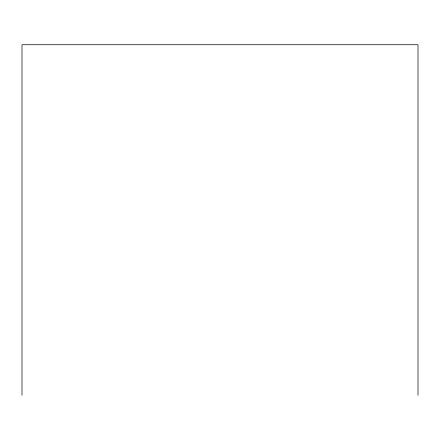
<?xml version="1.0" encoding="UTF-8"?>
<svg xmlns="http://www.w3.org/2000/svg" width="440" height="440" viewBox="0 0 440 440"><rect width="100%" height="100%" fill="white"/><g stroke="black" fill="none" stroke-linecap="round" stroke-linejoin="round"><path stroke-width="0.66" d="M418 395.269L418 44.732L22 44.732L22 395.269"/></g></svg>
